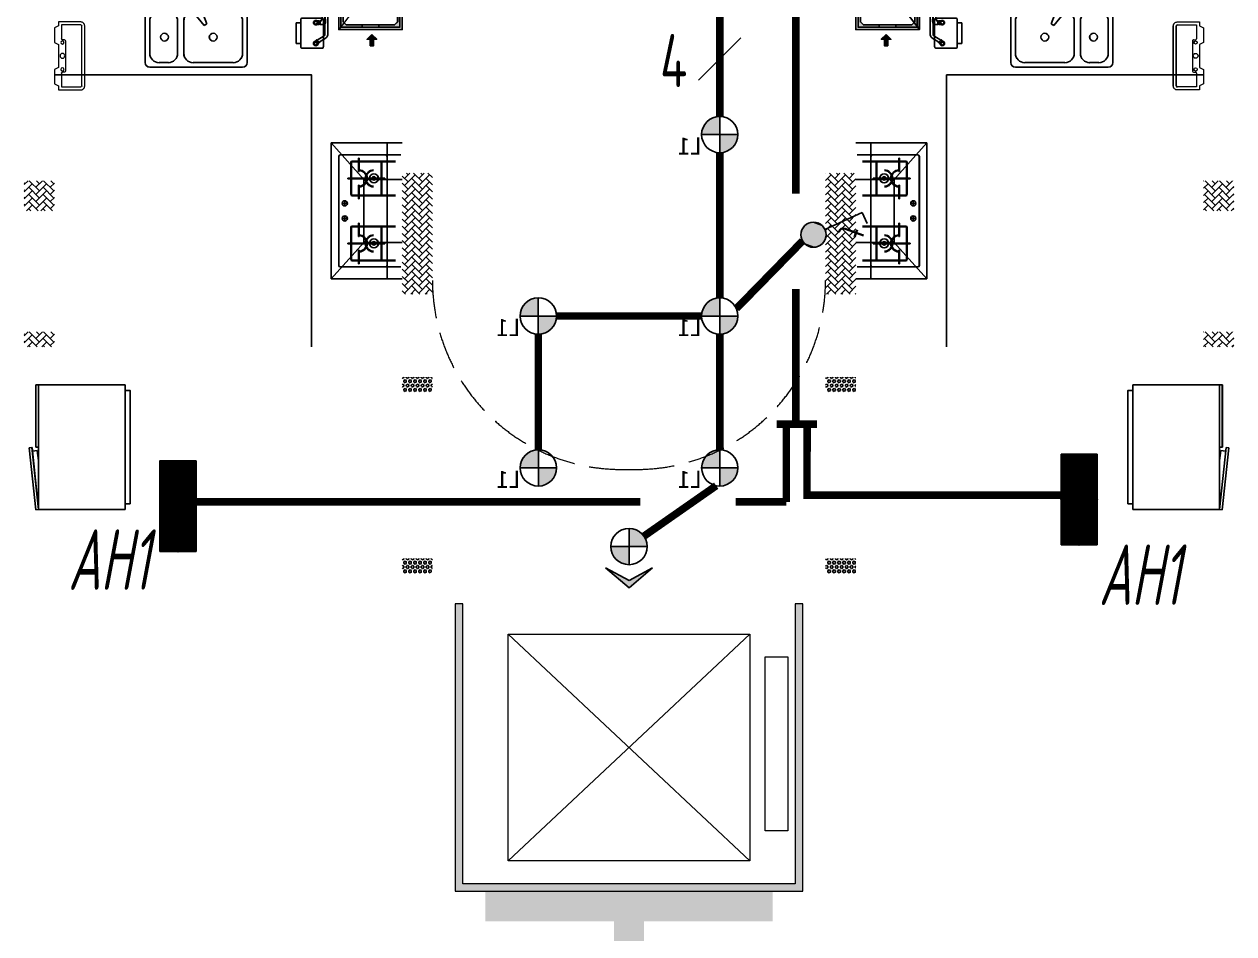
# Model space of a CAD drawing. Extents: x 3443499 to 7125205, y -1700016 to -264854.
# Drawn here: x 3556809 to 3564809, y -1015710 to -1009694 of the extents above; entities that cross this region are included whole.
import ezdxf
from ezdxf.enums import TextEntityAlignment as Align

# ---------------------------------------------------------------- set-up
doc = ezdxf.new("R2010")
doc.units = 0
doc.header["$LTSCALE"] = 1000
doc.header["$MEASUREMENT"] = 0
doc.linetypes.add('DASH', pattern=[0.35, 0.25, -0.1])
doc.layers.get('0').update_dxf_attribs({"linetype": 'CONTINUOUS'})
for name, color, linetype in [('!校对', 2, 'CONTINUOUS'), ('A-标注', 1, 'CONTINUOUS'), ('AH-FURNITURE', 1, 'CONTINUOUS'), ('DIM-照明', 7, 'CONTINUOUS'), ('E-天花灯具', 92, 'CONTINUOUS'), ('EQUIP-照明', 3, 'CONTINUOUS'), ('EQUIP-箱柜', 3, 'CONTINUOUS'), ('IP-bath&kitchen-JOHNSON', 4, 'CONTINUOUS'), ('LVTRY', 252, 'CONTINUOUS'), ('WIRE-动力', 7, 'CONTINUOUS'), ('WIRE-照明', 2, 'CONTINUOUS'), ('保温', 6, 'CONTINUOUS'), ('建筑-排气道', 252, 'CONTINUOUS')]:
    doc.layers.add(name, color=color, linetype=linetype)
for name, color, linetype, lineweight in [('3.5方案汇报，与郭总、侯月琴确定户型_t8$0$STAIR', 2, 'CONTINUOUS', 18), ('PUB_HATCH', 8, 'CONTINUOUS', 9), ('STAIR', 252, 'CONTINUOUS', 20), ('填充', 251, 'CONTINUOUS', 5), ('平面-空调预留孔', 252, 'CONTINUOUS', 15), ('立面-洞口示意', 252, 'CONTINUOUS', 13)]:
    doc.layers.add(name, color=color, linetype=linetype, lineweight=lineweight)
doc.styles.add('_TCH_LABEL', font='COMPLEX', dxfattribs={"bigfont": 'GBCBIG'})
doc.styles.add('_TEL_DIM', font='SIMPLEX', dxfattribs={"width": 0.8, "height": 3.5, "bigfont": 'HZTXT'})
doc.styles.add('DIM_FONT', font='SIMPLEX', dxfattribs={"width": 0.7, "bigfont": 'GBCBIG'})
doc.styles.add('HZTXT', font='gbeitc.shx', dxfattribs={"width": 0.8, "height": 400, "bigfont": 'hztxt.shx'})
doc.styles.get("Standard").update_dxf_attribs({"font": 'gbenor.shx', "bigfont": 'gbcbig.shx'})
doc.styles.add('黑体', font='simhei.ttf')
pattern_1 = [(45, (-1012960.295, -343660.66), (0, 47.4157523), [100.584, -33.528]), (135, (-1012936.587, -343636.954), (3e-15, 47.4157523), [100.584, -33.528])]
pattern_2 = [(45, (-1012960.393, -342660.66), (0, 47.4157523), [100.584, -33.528]), (135, (-1012936.685, -342636.954), (3e-15, 47.4157523), [100.584, -33.528])]
pattern_3 = [(45, (-503782.47, -516048.46), (0, 47.4157523), [100.584, -33.528]), (135, (-503758.762, -516024.753), (3e-15, 47.4157523), [100.584, -33.528])]
pattern_4 = [(90, (-503782.47, -516048.461), (-16.49778, 1e-15), [9.525, -19.05]), (210, (-503782.47, -516048.461), (8.24889, -14.2874966), [9.525, -19.05]), (150, (-503782.47, -516038.936), (-8.24889, -14.2874966), [9.525, -19.05])]
pattern_5 = [(90, (-503782.47, -517398.46), (-16.49778, 1e-15), [9.525, -19.05]), (210, (-503782.47, -517398.46), (8.24889, -14.2874966), [9.525, -19.05]), (150, (-503782.47, -517388.935), (-8.24889, -14.2874966), [9.525, -19.05])]
pattern_6 = [(90, (-503782.47, -518598.46), (-16.49778, 1e-15), [9.525, -19.05]), (210, (-503782.47, -518598.46), (8.24889, -14.2874966), [9.525, -19.05]), (150, (-503782.47, -518588.935), (-8.24889, -14.2874966), [9.525, -19.05])]

# ---------------------------------------------------------------- blocks, each defined once
blk = doc.blocks.new('rtyg7uyhg')
at = {"layer": 'LVTRY'}
for p, q in [((193590.3, 45458.1), (193590.3, 45069.5)), ((194234.6, 45488.8), (193621, 45488.8)), ((193925.8, 45440.4), (193940.1, 45432.2)), ((194265.3, 45069.5), (194265.3, 45458.1)), ((193682.3, 45407), (193887.8, 45407)), ((193896.4, 45429.9), (193857.6, 45326.3)), ((193875.3, 45316), (193945.6, 45401.5)), ((194111.9, 45407), (194173.3, 45407)), ((193621, 45130.8), (193621, 45345.6)), ((193857.6, 45326.3), (193875.3, 45316)), ((194009.6, 45345.6), (194009.6, 45130.8)), ((194050.5, 45130.8), (194050.5, 45345.6)), ((194234.6, 45345.6), (194234.6, 45130.8)), ((193948.3, 45069.5), (193682.3, 45069.5)), ((194173.3, 45069.5), (194111.9, 45069.5)), ((193621, 45038.8), (194234.6, 45038.8))]:
    blk.add_line(p, q, dxfattribs=at)
for centre, radius in [((193866.4, 45437.7), 20.5), ((193989.2, 45437.7), 20.5), ((194071, 45437.7), 20.5), ((193815.3, 45238.2), 25.6), ((194137.5, 45238.2), 25.6)]:
    blk.add_circle(centre, radius, dxfattribs=at)
for centre, radius, start, end in [((193621, 45458.1), 30.7, 89.99999, 179.99999), ((193915.6, 45422.7), 20.5, 59.99999, 159.46231), ((194234.6, 45458.1), 30.7, 359.99999, 89.99999), ((193682.3, 45345.6), 61.4, 89.99999, 179.99999), ((193929.8, 45414.5), 20.5, 320.53767, 59.99999), ((193948.3, 45345.6), 61.4, 359.99999, 89.99999), ((194111.9, 45345.6), 61.4, 89.99999, 179.99999), ((194173.3, 45345.6), 61.4, 359.99999, 89.99999), ((193682.3, 45130.8), 61.4, 179.99999, 269.99999), ((193948.3, 45130.8), 61.4, 269.99999, 359.99999), ((194111.9, 45130.8), 61.4, 179.99999, 269.99999), ((194173.3, 45130.8), 61.4, 269.99999, 359.99999), ((193621, 45069.5), 30.7, 179.99999, 269.99999), ((194234.6, 45069.5), 30.7, 269.99999, 359.99999)]:
    blk.add_arc(centre, radius, start, end, dxfattribs=at)
at = {"layer": 'LVTRY', "style": 'DIM_FONT', "width": 0.8, "flags": 9}
for tag in ['YSIZE', 'XSIZE']:
    blk.add_attdef(tag, (193927.8, 45487.8), '', height=0.5, rotation=89.99999, dxfattribs=at)
blk = doc.blocks.new('A-Kitchen-7')
at = {"layer": 'LVTRY'}
for p, q in [((-518.7, 779.7), (-7.2, 834.3)), ((-3.6, 810.6), (-515, 756)), ((-29.1, 767), (-35.2, 806.4)), ((-7.2, 834.3), (-3.6, 810.6)), ((-515, 756), (-518.7, 779.7)), ((515, 756), (-515, 756)), ((-515, 756), (-515, 40)), ((-485.6, 760.5), (-484.9, 756)), ((-29.1, 767), (-112.1, 756)), ((515, 780), (0, 780)), ((0, 756), (0, 780)), ((515, 756), (515, 780)), ((515, 40), (515, 756)), ((-515, 40), (515, 40))]:
    blk.add_line(p, q, dxfattribs=at)
blk.add_lwpolyline([(-468.9, 40), (-468.9, 0), (468.9, 0), (468.9, 40)], close=True, dxfattribs=at)
blk = doc.blocks.new('A$C60D053AF')
at = {"layer": 'AH-FURNITURE', "color": 8}
for p, q in [((192.5, -71), (327.6, -71)), ((232.5, -90), (128.3, -90)), ((232.5, -110), (128.3, -110)), ((192.5, -91), (327.6, -91)), ((245, -129.5), (245, -122.5)), ((265, -129.5), (265, -122.5)), ((341.7, -96.9), (370, -143.2)), ((355.9, -82.7), (384.2, -129)), ((255, -281), (255, -251)), ((255, -281), (393, -281)), ((393, -281), (393, -251))]:
    blk.add_line(p, q, dxfattribs=at)
for points in [[(170, -68, 1), (170, -94), (192.5, -94), (192.5, -68)], [(234, -251), (414, -251, 0.414214), (424, -241), (424, -111, 0.414214), (414, -101), (234, -101, 0.414214), (224, -111), (224, -241, 0.414214)], [(268, -122.5), (268, -107, 0.414214), (248, -87), (232.5, -87), (232.5, -113), (242, -113), (242, -122.5)], [(242, -152, 1), (268, -152), (268, -129.5), (242, -129.5)], [(383.8, -161.2, 1), (402.2, -142.8), (386.3, -126.9), (367.9, -145.3)]]:
    blk.add_lwpolyline(points, format="xyb", close=True, dxfattribs=at)
for centre, radius in [((100, -100), 30), ((255, -152), 15), ((255, -152), 10), ((393, -152), 15), ((393, -152), 10)]:
    blk.add_circle(centre, radius, dxfattribs=at)
for radius in [40, 20]:
    blk.add_arc((327.6, -111), radius, 45, 90, dxfattribs=at)
blk = doc.blocks.new('FRSDFDGDGDRGDR')
at = {"layer": '平面-空调预留孔', "color": 252}
for p, q in [((699612.3, 775044), (699612.3, 775441.2)), ((699618.9, 775447.8), (699746.3, 775447.8)), ((699746.3, 775447.8), (699746.3, 775355.4)), ((699719.9, 775342.2), (699719.9, 775143)), ((699726.5, 775348.8), (699739.7, 775348.8)), ((699726.5, 775136.4), (699739.7, 775136.4)), ((699746.3, 775129.8), (699746.3, 775037.4)), ((699746.3, 775037.4), (699618.9, 775037.4))]:
    blk.add_line(p, q, dxfattribs=at)
blk.add_lwpolyline([(699766.1, 775166.7), (699792.5, 775153.5), (699792.5, 775057.2), (699766.1, 775044), (699766.1, 775017.6), (699618.9, 775017.6, -0.414214), (699592.5, 775044), (699592.5, 775441.2, -0.414214), (699618.9, 775467.6), (699766.1, 775467.6), (699766.1, 775441.2), (699792.5, 775428), (699792.5, 775331.6), (699766.1, 775318.4)], format="xyb", close=True, dxfattribs=at)
for centre, radius in [((699739.7, 775331.6), 10.6), ((699739.7, 775243.2), 15.8), ((699739.7, 775153.5), 10.6)]:
    blk.add_circle(centre, radius, dxfattribs=at)
for centre, start, end in [((699618.9, 775441.2), 90, 180), ((699726.5, 775342.2), 90, 180), ((699739.7, 775355.4), 270, 360), ((699726.5, 775143), 180, 270), ((699739.7, 775129.8), 0, 90), ((699618.9, 775044), 180, 270)]:
    blk.add_arc(centre, 6.6, start, end, dxfattribs=at)
blk = doc.blocks.new('*U161')
h = blk.add_hatch(color=5)
h.set_gradient(color1=(0, 0, 255), rotation=180, tint=1)
h.paths.add_polyline_path([(0, 0), (-6.35, -6.35), (-6.35, -2.159), (-15, -2.159), (-15, 2.159), (-6.35, 2.159), (-6.35, 6.35)])
at = {"color": 0, "linetype": 'Continuous'}
blk.add_lwpolyline([(0, 0), (-6.35, -6.35), (-6.35, -2.159), (-15, -2.159), (-15, 2.159), (-6.35, 2.159), (-6.35, 6.35)], close=True, dxfattribs=at)
blk = doc.blocks.new('sgrsefv')
at = {"layer": 'PUB_HATCH'}
blk.add_hatch(color=252, dxfattribs=at).paths.add_polyline_path([(1112933.3, 840916.3), (1112933.3, 840646.3), (1113073.3, 840646.3), (1113073.3, 840661.3), (1112968.3, 840661.3), (1112948.3, 840681.3), (1112948.3, 840881.3), (1112968.3, 840901.3), (1113288.3, 840901.3), (1113308.3, 840881.3), (1113308.3, 840681.3), (1113288.3, 840661.3), (1113183.3, 840661.3), (1113183.3, 840646.3), (1113323.3, 840646.3), (1113323.3, 840916.3)])
at = {"layer": 'LVTRY', "color": 252}
for p, q in [((1113073.3, 840661.3), (1113073.3, 840646.3)), ((1113183.3, 840661.3), (1113183.3, 840646.3))]:
    blk.add_line(p, q, dxfattribs=at)
for points in [[(1112918.3, 840931.3), (1113338.3, 840931.3), (1113338.3, 840631.3), (1112918.3, 840631.3)], [(1112933.3, 840916.3), (1113323.3, 840916.3), (1113323.3, 840646.3), (1112933.3, 840646.3)], [(1113288.3, 840661.3), (1112968.3, 840661.3), (1112948.3, 840681.3), (1112948.3, 840881.3), (1112968.3, 840901.3), (1113288.3, 840901.3), (1113308.3, 840881.3), (1113308.3, 840681.3), (1113288.3, 840661.3)]]:
    blk.add_lwpolyline(points, close=True, dxfattribs=at)
at = {"layer": '立面-洞口示意', "color": 252}
blk.add_lwpolyline([(1112918.3, 840931.3), (1113181.8, 840837.4), (1113338.3, 840631.3)], dxfattribs=at)
at = {"layer": '建筑-排气道', "color": 252, "xscale": -5, "yscale": 5, "zscale": 5, "rotation": 270}
blk.add_blockref('*U161', (1113118.4, 840599), dxfattribs=at)
blk = doc.blocks.new('GDGDGDRGDG')
at = {"layer": 'IP-bath&kitchen-JOHNSON', "color": 8}
blk.add_lwpolyline([(500282.5, 526348.5), (500282.5, 526148.5), (500082.5, 526148.5)], dxfattribs=at)
at = {"layer": 'LVTRY', "color": 251}
for p, q in [((502128.2, 525055.5), (501912.3, 525298.5)), ((502382.5, 525298.5), (501912.3, 525298.5)), ((501912.3, 525298.5), (501912.3, 524398.5)), ((502282.5, 524398.5), (502282.5, 525298.5)), ((502382.5, 525055.5), (502128.2, 525055.5)), ((502128.2, 525055.5), (502128.2, 524640.4)), ((501912.3, 524398.5), (502128.2, 524640.4)), ((502128.2, 524640.4), (502382.5, 524640.4)), ((501912.3, 524398.5), (502382.5, 524398.5))]:
    blk.add_line(p, q, dxfattribs=at)
at = {"layer": 'LVTRY'}
for p, q in [((501962.5, 524488.5), (501962.5, 525208.5)), ((501972.5, 525218.5), (502372.5, 525218.5)), ((502282.5, 525208.5), (502282.5, 524488.5)), ((502042.5, 525168.5), (502042.5, 524958.5)), ((502047.5, 525168.5), (502047.5, 524958.5)), ((502337.5, 525178.5), (502052.5, 525178.5)), ((502337.5, 525173.5), (502052.5, 525173.5)), ((502092.7, 525198.5), (502092.7, 525108.5)), ((502097.2, 525198.5), (502092.7, 525198.5)), ((502097.2, 525108.5), (502097.2, 525198.5)), ((502242.5, 524958.5), (502242.5, 525168.5)), ((502247.5, 524958.5), (502247.5, 525168.5)), ((502022.5, 525065.7), (502150, 525065.7)), ((502022.5, 525061.2), (502022.5, 525065.7)), ((502150, 525061.2), (502022.5, 525061.2)), ((502092.7, 525108.5), (502097.2, 525108.5)), ((502267.5, 525065.7), (502140, 525065.7)), ((502140, 525065.7), (502140, 525061.2)), ((502140, 525061.2), (502267.5, 525061.2)), ((502150, 525065.7), (502150, 525061.2)), ((502267.5, 525061.2), (502267.5, 525065.7)), ((502282.5, 524640.4), (502282.5, 525055.5)), ((502092.7, 524928.5), (502092.7, 525018.5)), ((502092.7, 525018.5), (502097.2, 525018.5)), ((502097.2, 525018.5), (502097.2, 524928.5)), ((501983.1, 524898.5), (502021.9, 524898.5)), ((502002.5, 524879.1), (502002.5, 524917.9)), ((502052.5, 524953.5), (502337.5, 524953.5)), ((502052.5, 524948.5), (502337.5, 524948.5)), ((502097.2, 524928.5), (502092.7, 524928.5)), ((502002.5, 524779.1), (502002.5, 524817.9)), ((501983.1, 524798.5), (502021.9, 524798.5)), ((502042.5, 524528.5), (502042.5, 524738.5)), ((502047.5, 524528.5), (502047.5, 524738.5)), ((502052.5, 524748.5), (502337.5, 524748.5)), ((502052.5, 524743.5), (502337.5, 524743.5)), ((502092.7, 524768.5), (502092.7, 524678.5)), ((502097.2, 524768.5), (502092.7, 524768.5)), ((502097.2, 524678.5), (502097.2, 524768.5)), ((502242.5, 524738.5), (502242.5, 524528.5)), ((502247.5, 524738.5), (502247.5, 524528.5)), ((502092.7, 524678.5), (502097.2, 524678.5)), ((502150, 524635.7), (502022.5, 524635.7)), ((502022.5, 524635.7), (502022.5, 524631.2)), ((502022.5, 524631.2), (502150, 524631.2)), ((502092.7, 524498.5), (502092.7, 524588.5)), ((502092.7, 524588.5), (502097.2, 524588.5)), ((502097.2, 524588.5), (502097.2, 524498.5)), ((502140, 524631.2), (502140, 524635.7)), ((502140, 524635.7), (502267.5, 524635.7)), ((502267.5, 524631.2), (502140, 524631.2)), ((502150, 524631.2), (502150, 524635.7)), ((502267.5, 524635.7), (502267.5, 524631.2)), ((502337.5, 524523.5), (502052.5, 524523.5)), ((502337.5, 524518.5), (502052.5, 524518.5)), ((502097.2, 524498.5), (502092.7, 524498.5)), ((502372.5, 524478.5), (501972.5, 524478.5))]:
    blk.add_line(p, q, dxfattribs=at)
blk.add_lwpolyline([(501782.5, 523948.5), (501782.5, 525748.5), (500082.4, 525748.5)], dxfattribs=at)
for centre, radius in [((502195, 525063.5), 29.7), ((502195, 525063.5), 11.7), ((502002.5, 524898.5), 17), ((502002.5, 524798.5), 17), ((502195, 524633.5), 29.7), ((502195, 524633.5), 11.7)]:
    blk.add_circle(centre, radius, dxfattribs=at)
for centre, radius, start, end in [((501972.5, 525208.5), 10, 90, 180), ((502272.5, 525208.5), 10, 0, 90), ((502052.5, 525168.5), 10, 90, 180), ((502052.5, 525168.5), 5, 90, 180), ((502095, 525063.5), 56.7, 2.27424, 87.72576), ((502195, 525063.5), 56.7, 92.27424, 177.72576), ((502237.5, 525168.5), 10, 0, 90), ((502237.5, 525168.5), 5, 0, 90), ((502095, 525063.5), 52.2, 2.47041, 87.52959), ((502095, 525063.5), 56.7, 272.27424, 357.72576), ((502095, 525063.5), 52.2, 272.47041, 357.52959), ((502195, 525063.5), 56.7, 182.27424, 267.72576), ((502195, 525063.5), 52.2, 92.47041, 177.52959), ((502195, 525063.5), 52.2, 182.47041, 267.52959), ((502052.5, 524958.5), 10, 180, 270), ((502052.5, 524958.5), 5, 180, 270), ((502237.5, 524958.5), 5, 270, 0), ((502237.5, 524958.5), 10, 270, 0), ((502052.5, 524738.5), 10, 90, 180), ((502052.5, 524738.5), 5, 90, 180), ((502237.5, 524738.5), 10, 0, 90), ((502237.5, 524738.5), 5, 0, 90), ((502095, 524633.5), 56.7, 2.27424, 87.72576), ((502095, 524633.5), 52.2, 2.47041, 87.52959), ((502195, 524633.5), 56.7, 92.27424, 177.72576), ((502195, 524633.5), 52.2, 92.47041, 177.52959), ((502095, 524633.5), 56.7, 272.27424, 357.72576), ((502095, 524633.5), 52.2, 272.47041, 357.52959), ((502195, 524633.5), 56.7, 182.27424, 267.72576), ((502195, 524633.5), 52.2, 182.47041, 267.52959), ((501972.5, 524488.5), 10, 180, 270), ((502052.5, 524528.5), 10, 180, 270), ((502052.5, 524528.5), 5, 180, 270), ((502237.5, 524528.5), 5, 270, 0), ((502237.5, 524528.5), 10, 270, 0), ((502272.5, 524488.5), 10, 270, 0)]:
    blk.add_arc(centre, radius, start, end, dxfattribs=at)
at = {"xscale": -1}
for name, p in [('sgrsefv', (1615300.8, -314582.9)), ('rtyg7uyhg', (694947.8, 480759.7)), ('FRSDFDGDGDRGDR', (1199875, -249369.1))]:
    blk.add_blockref(name, p, dxfattribs=at)
at = {"rotation": 270}
blk.add_blockref('A$C60D053AF', (501962.5, 526348.5), dxfattribs=at)
at = {"layer": 'LVTRY', "color": 1, "extrusion": (0, 0, -1), "xscale": -0.7999999999883585, "yscale": 0.7999999999883585, "zscale": -0.7999999999883585, "rotation": 270}
blk.add_blockref('A-Kitchen-7', (-500582.5, 523286.5), dxfattribs=at)
blk = doc.blocks.new('A$C263B1184')
at = {"layer": '保温', "linetype": 'ByBlock', "ltscale": 10}
h = blk.add_hatch(dxfattribs=at)
h.set_pattern_fill('AR-HBONE', color=251, scale=55)
h.set_pattern_definition(pattern_3)
h.paths.add_polyline_path([(-1199.9, 8250), (-1199.9, 9050), (-1399.9, 9050), (-1399.9, 8250)])
h = blk.add_hatch(dxfattribs=at)
h.set_pattern_fill('AR-HBONE', color=251, scale=55)
h.set_pattern_definition(pattern_3)
h.paths.add_polyline_path([(1399.9, 8250), (1399.9, 9050), (1599.9, 9050), (1599.9, 8250)])
h = blk.add_hatch(dxfattribs=at)
h.set_pattern_fill('AR-HBONE', color=251, scale=55)
h.set_pattern_definition(pattern_2)
h.paths.add_polyline_path([(-3700, 8800), (-3700, 9000), (-3900, 9000), (-3900, 8800)])
h = blk.add_hatch(dxfattribs=at)
h.set_pattern_fill('AR-HBONE', color=251, scale=55)
h.set_pattern_definition(pattern_2)
h.paths.add_polyline_path([(3900, 8800), (3900, 9000), (4100, 9000), (4100, 8800)])
h = blk.add_hatch(dxfattribs=at)
h.set_pattern_fill('AR-HBONE', color=251, scale=55)
h.set_pattern_definition(pattern_1)
h.paths.add_polyline_path([(-3699.9, 7900), (-3699.9, 8000), (-3899.9, 8000), (-3899.9, 7900)])
h = blk.add_hatch(dxfattribs=at)
h.set_pattern_fill('AR-HBONE', color=251, scale=55)
h.set_pattern_definition(pattern_1)
h.paths.add_polyline_path([(3899.9, 7900), (3899.9, 8000), (4099.9, 8000), (4099.9, 7900)])
at = {"layer": '保温', "linetype": 'Continuous', "ltscale": 10}
h = blk.add_hatch(dxfattribs=at)
h.set_pattern_fill('HEX', color=251, scale=10, angle=90, style=0)
h.set_pattern_definition(pattern_5)
h.paths.add_polyline_path([(-1199.9, 7600), (-1199.9, 7700), (-1399.9, 7700), (-1399.9, 7600)])
h = blk.add_hatch(dxfattribs=at)
h.set_pattern_fill('HEX', color=251, scale=10, angle=90, style=0)
h.set_pattern_definition(pattern_5)
h.paths.add_polyline_path([(1399.9, 7600), (1399.9, 7700), (1599.9, 7700), (1599.9, 7600)])
h = blk.add_hatch(dxfattribs=at)
h.set_pattern_fill('HEX', color=251, scale=10, angle=90, style=0)
h.set_pattern_definition(pattern_6)
h.paths.add_polyline_path([(-1200, 6400), (-1199.9, 6500), (-1399.9, 6500), (-1400, 6400)])
h = blk.add_hatch(dxfattribs=at)
h.set_pattern_fill('HEX', color=251, scale=10, angle=90, style=0)
h.set_pattern_definition(pattern_6)
h.paths.add_polyline_path([(1400, 6400), (1399.9, 6500), (1599.9, 6500), (1600, 6400)])
h = blk.add_hatch(dxfattribs=at)
h.set_pattern_fill('HEX', color=251, scale=10, angle=90, style=0)
h.set_pattern_definition(pattern_4)
h.paths.add_polyline_path([(1050.1, 4100), (1050.1, 4300), (-850, 4300), (-850, 4100)])
h = blk.add_hatch(dxfattribs=at)
h.set_pattern_fill('HEX', color=251, scale=10, angle=90, style=0)
h.set_pattern_definition(pattern_4)
h.paths.add_polyline_path([(0.1, 0), (200.1, 0), (200.1, 4100), (0.1, 4100)])
blk = doc.blocks.new('A$C74FB3979')
at = {"layer": '填充'}
h = blk.add_hatch(dxfattribs=at)
h.set_pattern_fill('隔热材料02', color=252, scale=100, style=0)
h.set_pattern_definition([(0, (-1160508.586, -604582.045), (0, 50), []), (0, (-1160508.586, -604565.38), (0, 50), []), (270, (-1160464.845, -604556.75), (50, -9e-15), [5.01775, -44.98225]), (270, (-1160502.303, -604556.75), (50, -9e-15), [5.01775, -44.98225]), (90, (-1160476.79, -604590.677), (-50, 3e-15), [5.01775, -44.98225]), (90, (-1160490.357, -604590.677), (-50, 3e-15), [5.01775, -44.98225]), (180, (-1160458.56, -604598.71), (-6e-15, -50), [50.02425, 0.02425]), (135, (-1160472.52, -604596.203), (3e-15, 49.99987405), [4.268, -66.44275]), (116.56505, (-1160425.537, -604593.185), (0.00011283, 49.99993342), [2.805, -108.9985]), (116.56505, (-1160475.537, -604593.185), (0.00011283, 49.99993342), [2.805, -108.9985]), (153.43495, (-1160417.5, -604598.71), (-0.0001128, 49.9999334), [5.61, -106.1935]), (153.43495, (-1160467.5, -604598.71), (-0.0001128, 49.9999334), [5.61, -106.1935]), (63.43495, (-1160426.792, -604585.66), (-0.00011283, 49.99993342), [26.714, -85.0895]), (63.43495, (-1160476.792, -604585.66), (-0.00011283, 49.99993342), [26.714, -85.0895]), (116.56505, (-1160414.845, -604556.748), (0.00011283, 49.99993342), [2.805, -108.9985]), (116.56505, (-1160464.845, -604556.748), (0.00011283, 49.99993342), [2.805, -108.9985]), (135, (-1160466.1, -604554.24), (3e-15, 49.99987405), [4.268, -66.44275]), (153.43495, (-1160419.117, -604551.22), (-0.0001128, 49.9999334), [5.61, -106.1935]), (153.43495, (-1160469.117, -604551.22), (-0.0001128, 49.9999334), [5.61, -106.1935]), (45, (-1160501.05, -604554.24), (0, 49.99987405), [4.268, -66.44275]), (63.43495, (-1160452.303, -604556.748), (-0.00011283, 49.99993342), [2.805, -108.9985]), (63.43495, (-1160502.303, -604556.748), (-0.00011283, 49.99993342), [2.805, -108.9985]), (26.56505, (-1160448.03, -604551.22), (0.0001128, 49.9999334), [5.61, -106.1935]), (26.56505, (-1160498.03, -604551.22), (0.0001128, 49.9999334), [5.61, -106.1935]), (116.56505, (-1160440.357, -604585.66), (0.00011283, 49.99993342), [26.714, -85.0895]), (116.56505, (-1160490.357, -604585.66), (0.00011283, 49.99993342), [26.714, -85.0895]), (45, (-1160494.63, -604596.203), (0, 49.99987405), [4.268, -66.44275]), (63.43495, (-1160441.61, -604593.185), (-0.00011283, 49.99993342), [2.805, -108.9985]), (63.43495, (-1160491.61, -604593.185), (-0.00011283, 49.99993342), [2.805, -108.9985]), (26.56505, (-1160449.647, -604598.71), (0.0001128, 49.9999334), [5.61, -106.1935]), (26.56505, (-1160499.647, -604598.71), (0.0001128, 49.9999334), [5.61, -106.1935])])
h.paths.add_polyline_path([(39999.8, 6056.6), (39949.8, 6056.6), (39949.8, 4156.6), (42249.8, 4156.6), (42249.8, 6056.6), (42199.8, 6056.6), (42199.8, 4206.6), (39999.8, 4206.6)])
at = {"layer": '3.5方案汇报，与郭总、侯月琴确定户型_t8$0$STAIR', "color": 252}
for p, q in [((41899.8, 5856.6), (40299.8, 4356.6)), ((40299.8, 5856.6), (41899.8, 4356.6))]:
    blk.add_line(p, q, dxfattribs=at)
for points in [[(40299.8, 4356.6), (40299.8, 5856.6), (41899.8, 5856.6), (41899.8, 4356.6)], [(41999.8, 4556.6), (41999.8, 5706.6), (42149.8, 5706.6), (42149.8, 4556.6)]]:
    blk.add_lwpolyline(points, close=True, dxfattribs=at)
at = {"layer": 'STAIR', "color": 252, "linetype": 'DASH'}
blk.add_lwpolyline([(39799.8, 8196.6, 0.414214), (41049.8, 6946.6), (41149.8, 6946.6, 0.414214), (42399.8, 8196.6)], format="xyb", dxfattribs=at)
at = {"layer": '填充', "color": 252}
blk.add_lwpolyline([(39999.8, 6056.6), (39949.8, 6056.6), (39949.8, 4156.6), (42249.8, 4156.6), (42249.8, 6056.6), (42199.8, 6056.6), (42199.8, 4206.6), (39999.8, 4206.6)], close=True, dxfattribs=at)
at = {"color": 252}
for p in [(-462782.7, -516191.9), (-462782.5, -516191.9)]:
    blk.add_blockref('GDGDGDRGDG', p, dxfattribs=at)
at = {"color": 252, "xscale": -1}
for name, p in [('GDGDGDRGDG', (544982.3, -516191.9)), ('GDGDGDRGDG', (544982.5, -516191.9)), ('A$C263B1184', (41199.8, -143.4))]:
    blk.add_blockref(name, p, dxfattribs=at)
blk = doc.blocks.new('*X8')
at = {"color": 0}
for p, q in [((-250, 32.8), (-82.8, 200)), ((-250, 68.2), (-118.2, 200)), ((-250, 103.6), (-153.6, 200)), ((-250, 138.9), (-188.9, 200)), ((-250, 174.3), (-224.3, 200)), ((-247.5, 0), (-47.5, 200)), ((-212.1, 0), (-12.1, 200)), ((-176.8, 0), (23.2, 200)), ((-141.4, 0), (58.6, 200)), ((-106.1, 0), (93.9, 200)), ((-70.7, 0), (129.3, 200)), ((-35.4, 0), (164.6, 200)), ((0, 0), (200, 200)), ((35.4, 0), (235.4, 200)), ((70.7, 0), (250, 179.3)), ((106.1, 0), (250, 143.9)), ((141.4, 0), (250, 108.6)), ((176.8, 0), (250, 73.2)), ((212.1, 0), (250, 37.9)), ((247.5, 0), (250, 2.5))]:
    blk.add_line(p, q, dxfattribs=at)
blk = doc.blocks.new('$equip$00001421')
for p, q in [((0.75, 0.6), (-0.75, 0.6)), ((-0.75, 0.6), (-0.75, 0)), ((0.75, 0), (0.75, 0.6)), ((-0.75, 0), (0.75, 0))]:
    blk.add_line(p, q)
at = {"const_width": 0.6}
blk.add_lwpolyline([(-0.75, 0.3), (0.75, 0.3)], dxfattribs=at)
for p in [(0, 0.6), (-0.75, 0.3), (0.75, 0.3), (0, 0)]:
    blk.add_point(p)
at = {"xscale": 0.00300000000061118, "yscale": 0.00300000000061118, "zscale": 0.00300000000061118}
blk.add_blockref('*X8', (0, 0), dxfattribs=at)
at = {"style": '_TCH_LABEL', "flags": 9}
blk.add_attdef('A', (0, 0), '', height=0.00002, dxfattribs=at)
blk = doc.blocks.new('SRTF')
at = {"layer": 'A-标注'}
h = blk.add_hatch(color=251, dxfattribs=at)
h.paths.add_polyline_path([(3479.447, 924.12), (3480.775, 925.68), (3479.447, 927.239), (3480.295, 925.68)])
edge = h.paths.add_edge_path()
edge.add_line((3478.039, 925.68), (3476.839, 925.68))
edge.add_arc((3478.039, 925.68), 1.2, 540, 630)
edge.add_line((3478.039, 924.48), (3478.039, 925.68))
edge = h.paths.add_edge_path()
edge.add_line((3478.039, 926.88), (3478.039, 925.68))
edge.add_line((3478.039, 925.68), (3479.239, 925.68))
edge.add_arc((3478.039, 925.68), 1.2, 360, 450)
at = {"layer": 'A-标注', "color": 92}
for p, q in [((3480.775, 925.68), (3479.447, 927.239)), ((3480.295, 925.68), (3479.447, 927.239)), ((3478.039, 924.48), (3478.039, 926.88)), ((3479.239, 925.68), (3476.839, 925.68)), ((3480.775, 925.68), (3479.447, 924.12)), ((3480.295, 925.68), (3479.447, 924.12))]:
    blk.add_line(p, q, dxfattribs=at)
blk.add_circle((3478.039, 925.68), 1.2, dxfattribs=at)
blk = doc.blocks.new('DFADS')
at = {"layer": 'A-标注'}
h = blk.add_hatch(color=251, dxfattribs=at)
h.paths.add_polyline_path([(3405.603, 358.327), (3406.803, 358.327, 0.414214), (3405.603, 359.527)])
h.paths.add_polyline_path([(3404.403, 358.327, 0.414214), (3405.603, 357.127), (3405.603, 358.327)])
at = {"layer": 'A-标注', "color": 92}
for p, q in [((3405.603, 357.127), (3405.603, 359.527)), ((3406.803, 358.327), (3404.403, 358.327))]:
    blk.add_line(p, q, dxfattribs=at)
blk.add_circle((3405.603, 358.327), 1.2, dxfattribs=at)
at = {"layer": 'A-标注', "color": 3, "style": '黑体'}
blk.add_text('L1', height=1.152, dxfattribs=at).set_placement((3406.799, 357.002))
blk = doc.blocks.new('$equip$00001822')
for p, q in [((0.147, 0.356), (0.625, 0.833)), ((0.625, 0.833), (0.766, 0.692))]:
    blk.add_line(p, q)
blk.add_circle((0, 0.208), 0.208)
for p in [(0, 0.417), (-0.208, 0.208), (0.208, 0.208), (-0.015, 0.001)]:
    blk.add_point(p)
for points in [[(0, 0.417), (0, 0.417), (-0.104, 0.389), (0.104, 0.389)], [(-0.18, 0.313), (0.18, 0.313), (-0.208, 0.208), (0.208, 0.208)], [(-0.18, 0.104), (0.18, 0.104), (-0.208, 0.208), (0.208, 0.208)], [(-0.104, 0.389), (0.104, 0.389), (-0.18, 0.313), (0.18, 0.313)], [(-0.104, 0.028), (0.104, 0.028), (-0.18, 0.104), (0.18, 0.104)], [(0, 0), (0, 0), (-0.104, 0.028), (0.104, 0.028)]]:
    blk.add_solid(points)
at = {"color": 7, "style": '_TEL_DIM'}
blk.add_attdef('$TEXT$', text='', height=0.4, dxfattribs=at).set_placement((0.581, 0.465), align=Align.MIDDLE_CENTER)
at = {"color": 7, "style": '_TEL_DIM', "flags": 1}
blk.add_attdef('A', text='', height=0.00002, dxfattribs=at).set_placement((0, 0), align=Align.MIDDLE_CENTER)
blk = doc.blocks.new('$TelecSys$00000095')
blk.add_line((0.4, 0.4), (-0.4, -0.4))
at = {"width": 0.8}
blk.add_attdef('N', text='', height=1, dxfattribs=at).set_placement((-0.017, 1.056), align=Align.MIDDLE)

msp = doc.modelspace()

# ---------------------------------------------------------------- linework, layer by layer
at = {"layer": 'WIRE-动力', "color": 6, "const_width": 50}
for points in [[(3561912.2, -1009314.9), (3561912.2, -1009955.3)], [(3561912.2, -1009955.3), (3561912.2, -1010814.7)], [(3561912.2, -1011444.7), (3561912.2, -1012339.2)], [(3561785.6, -1012339.2), (3562052, -1012339.2)], [(3561849.4, -1012339.2), (3561849.5, -1012853.2)], [(3561986.9, -1012339.2), (3561986.4, -1012808.9), (3563664.6, -1012808.9)], [(3560026.1, -1012853.2), (3557946.3, -1012853.2)], [(3560883.3, -1012853.2), (3560026.1, -1012853.2)], [(3560883.3, -1012853.2), (3560026.5, -1012853.2)], [(3561849.5, -1012853.2), (3561513.6, -1012853.2)]]:
    msp.add_lwpolyline(points, dxfattribs=at)
at = {"layer": 'WIRE-照明', "color": 2, "linetype": 'Continuous', "const_width": 50}
for points in [[(3561409.4, -1010303.7), (3561409.6, -1009543.7)], [(3561409.4, -1011504), (3561409.4, -1010543.7)], [(3561519, -1011575.1), (3561956.9, -1011127.5)], [(3561289.4, -1011624), (3560329.4, -1011624)], [(3560209.6, -1012508.7), (3560209.4, -1011744)], [(3561409.6, -1012508.7), (3561409.4, -1011744)], [(3561385.9, -1012746.3), (3560907.9, -1013080)]]:
    msp.add_lwpolyline(points, dxfattribs=at)

# ---------------------------------------------------------------- block references
at = {"layer": '!校对'}
msp.add_blockref('A$C74FB3979', (3519709.3, -1019585.3), dxfattribs=at)
at = {"layer": 'DIM-照明', "color": 2}
ref = msp.add_blockref('$TelecSys$00000095', (3561409.1, -1009923.7), dxfattribs=dict(at, xscale=-350, yscale=350, zscale=350, rotation=270))
ref.add_attrib('N', '4', dxfattribs={"layer": '0', "color": 7, "height": 350, "width": 0.8}).set_placement((3561104.6, -1009934), align=Align.MIDDLE)
at = {"layer": 'E-天花灯具', "xscale": -100.0001919246308, "yscale": 100.0001919246308, "zscale": 100.0001919246308}
for name, p, rotation in [('DFADS', (3901970.3, -1046256.4), 359.9999997908254), ('DFADS', (3900770.3, -1047456.7), 359.9999997908254), ('DFADS', (3901970.3, -1047456.7), 359.9999997908254), ('DFADS', (3900770.6, -1048461.4), 359.9999997908254), ('DFADS', (3901970.6, -1048461.4), 359.9999997908254), ('SRTF', (3653377.6, -665344.1), 89.99999979082548)]:
    msp.add_blockref(name, p, dxfattribs=dict(at, rotation=rotation))
at = {"layer": 'EQUIP-照明', "color": 2}
ref = msp.add_blockref('$equip$00001822', (3562000.1, -1011164), dxfattribs=dict(at, xscale=400.0000000000001, yscale=400.0000000000001, zscale=400.0000000000001, rotation=339.6321273637482))
ref.add_attrib('$TEXT$', 't', dxfattribs={"layer": '0', "color": 7, "height": 160, "rotation": 249.63213, "style": '_TEL_DIM'}).set_placement((3562282.5, -1011070.6), align=Align.MIDDLE_CENTER)
at = {"layer": 'EQUIP-箱柜', "color": 2}
for p, xscale, yscale, zscale, rotation in [((3557706.3, -1012882.3), -400.0000000000003, 400.0000000000003, 400.0000000000003, 270.0000075062305), ((3563906.3, -1012838), -400, 400, 400, 89.99999999256507)]:
    msp.add_blockref('$equip$00001421', p, dxfattribs=dict(at, xscale=xscale, yscale=yscale, zscale=zscale, rotation=rotation))

# ---------------------------------------------------------------- texts
at = {"layer": 'DIM-照明', "color": 6, "linetype": 'Continuous', "style": 'HZTXT', "width": 0.7}
for p in [(3557370.3, -1013235.3), (3564187.4, -1013335.1)]:
    msp.add_text('AH1', height=400, rotation=360, dxfattribs=at).set_placement(p, align=Align.MIDDLE)

doc.saveas('drawing.dxf')
